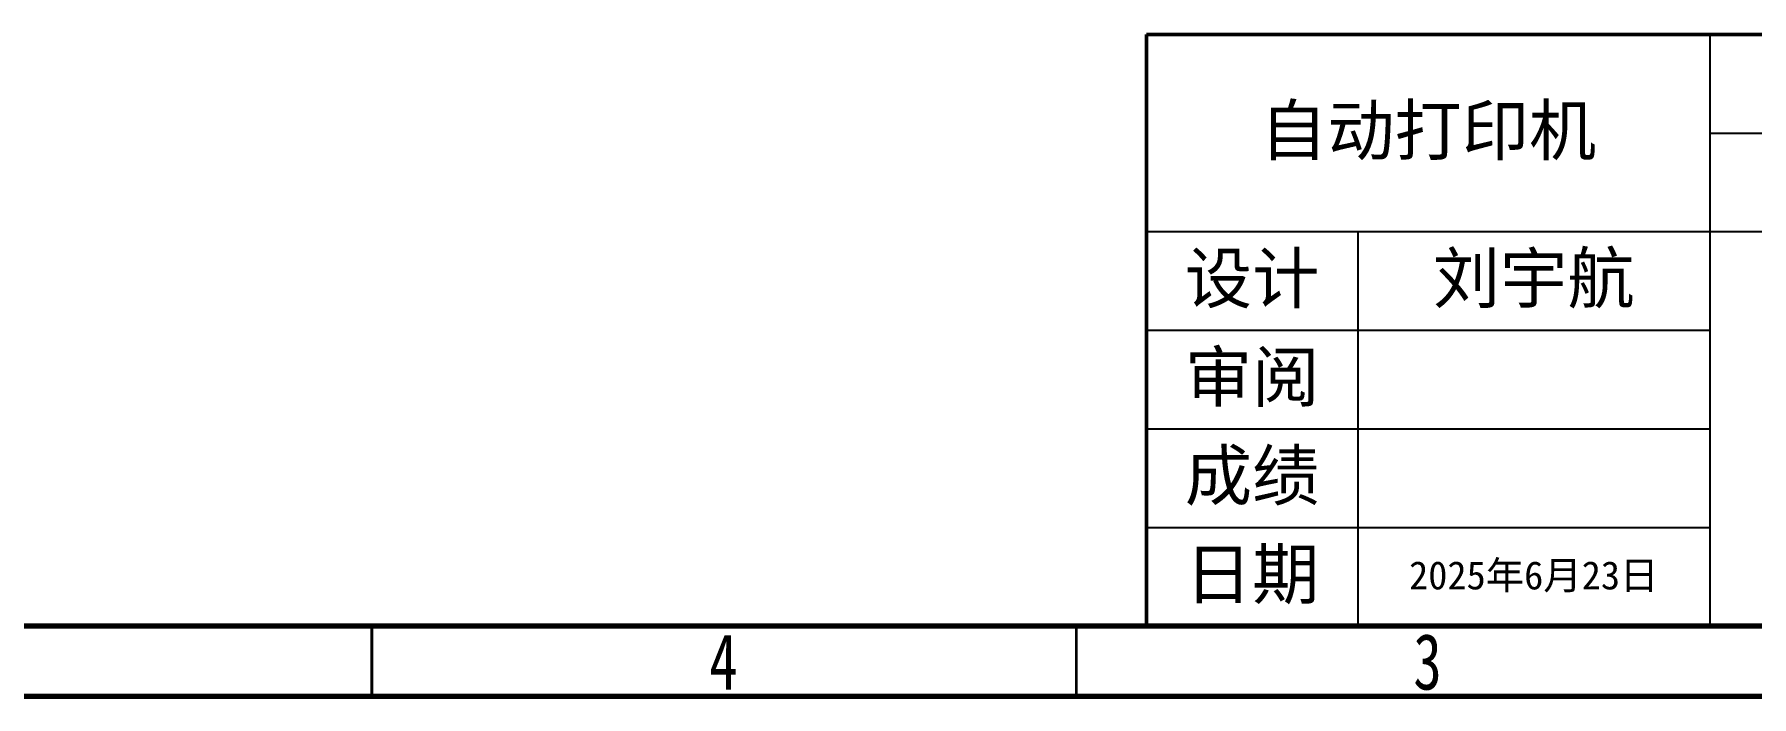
# Model space of a CAD drawing. Header units: millimetres. Extents: x 15 to 415, y 5 to 292.
# Drawn here: x 191 to 313, y 5 to 52 of the extents above; entities that cross this region are included whole.
import ezdxf

# ---------------------------------------------------------------- set-up
doc = ezdxf.new("R2010")
doc.units = ezdxf.units.MM
doc.layers.add('FORMAT', color=7, linetype='Continuous', lineweight=50)
doc.styles.add('SLDTEXTSTYLE0', font='TXT', dxfattribs={"width": 0.75})

msp = doc.modelspace()

# ---------------------------------------------------------------- linework, layer by layer
for p, q in [((310, 52), (310, 10)), ((310, 45), (410, 45)), ((270, 38), (410, 38)), ((285, 38), (285, 10)), ((270, 31), (310, 31)), ((270, 24), (310, 24)), ((270, 17), (310, 17))]:
    msp.add_line(p, q)
at = {"color": 7, "linetype": 'Continuous', "lineweight": 70}
for p, q in [((410, 10), (20, 10)), ((415, 5), (15, 5))]:
    msp.add_line(p, q, dxfattribs=at)
at = {"color": 7, "linetype": 'Continuous', "lineweight": 35}
for p, q in [((215, 5), (215, 10)), ((215, 10), (215, 5)), ((265, 10), (265, 5))]:
    msp.add_line(p, q, dxfattribs=at)
at = {"layer": 'FORMAT'}
for p, q in [((270, 10), (270, 52)), ((270, 52), (410, 52))]:
    msp.add_line(p, q, dxfattribs=at)

# ---------------------------------------------------------------- texts
at = {"attachment_point": 5}
for s, width, insert, char_height in [('{\\fFangSong|b0|i0|c134|p49;自动打印机}', 40, (290, 45), 3.5), ('{\\fFangSong|b0|i0|c134|p49;设计}', 15, (277.5, 34.5), 3.5), ('{\\fFangSong|b0|i0|c134|p49;刘宇航}', 25, (297.5, 34.5), 3.5), ('{\\fFangSong|b0|i0|c134|p49;审阅}', 15, (277.5, 27.5), 3.5), ('{\\fFangSong|b0|i0|c134|p49;成绩}', 15, (277.5, 20.5), 3.5), ('{\\fFangSong|b0|i0|c134|p49;日期}', 15, (277.5, 13.5), 3.5), ('{\\fFangSong|b0|i0|c134|p49;2025年6月23日}', 25, (297.5, 13.5), 2)]:
    msp.add_mtext_dynamic_manual_height_columns(s, width=width, gutter_width=17.5, heights=[0], dxfattribs=dict(at, insert=insert, char_height=char_height))
at = {"color": 7, "linetype": 'Continuous', "lineweight": 0, "char_height": 3.97, "attachment_point": 2, "style": 'SLDTEXTSTYLE0'}
for s, insert in [('4', (239.96, 9.47)), ('3', (289.96, 9.47))]:
    msp.add_mtext(s, dxfattribs=dict(at, insert=insert))

doc.saveas('drawing.dxf')
